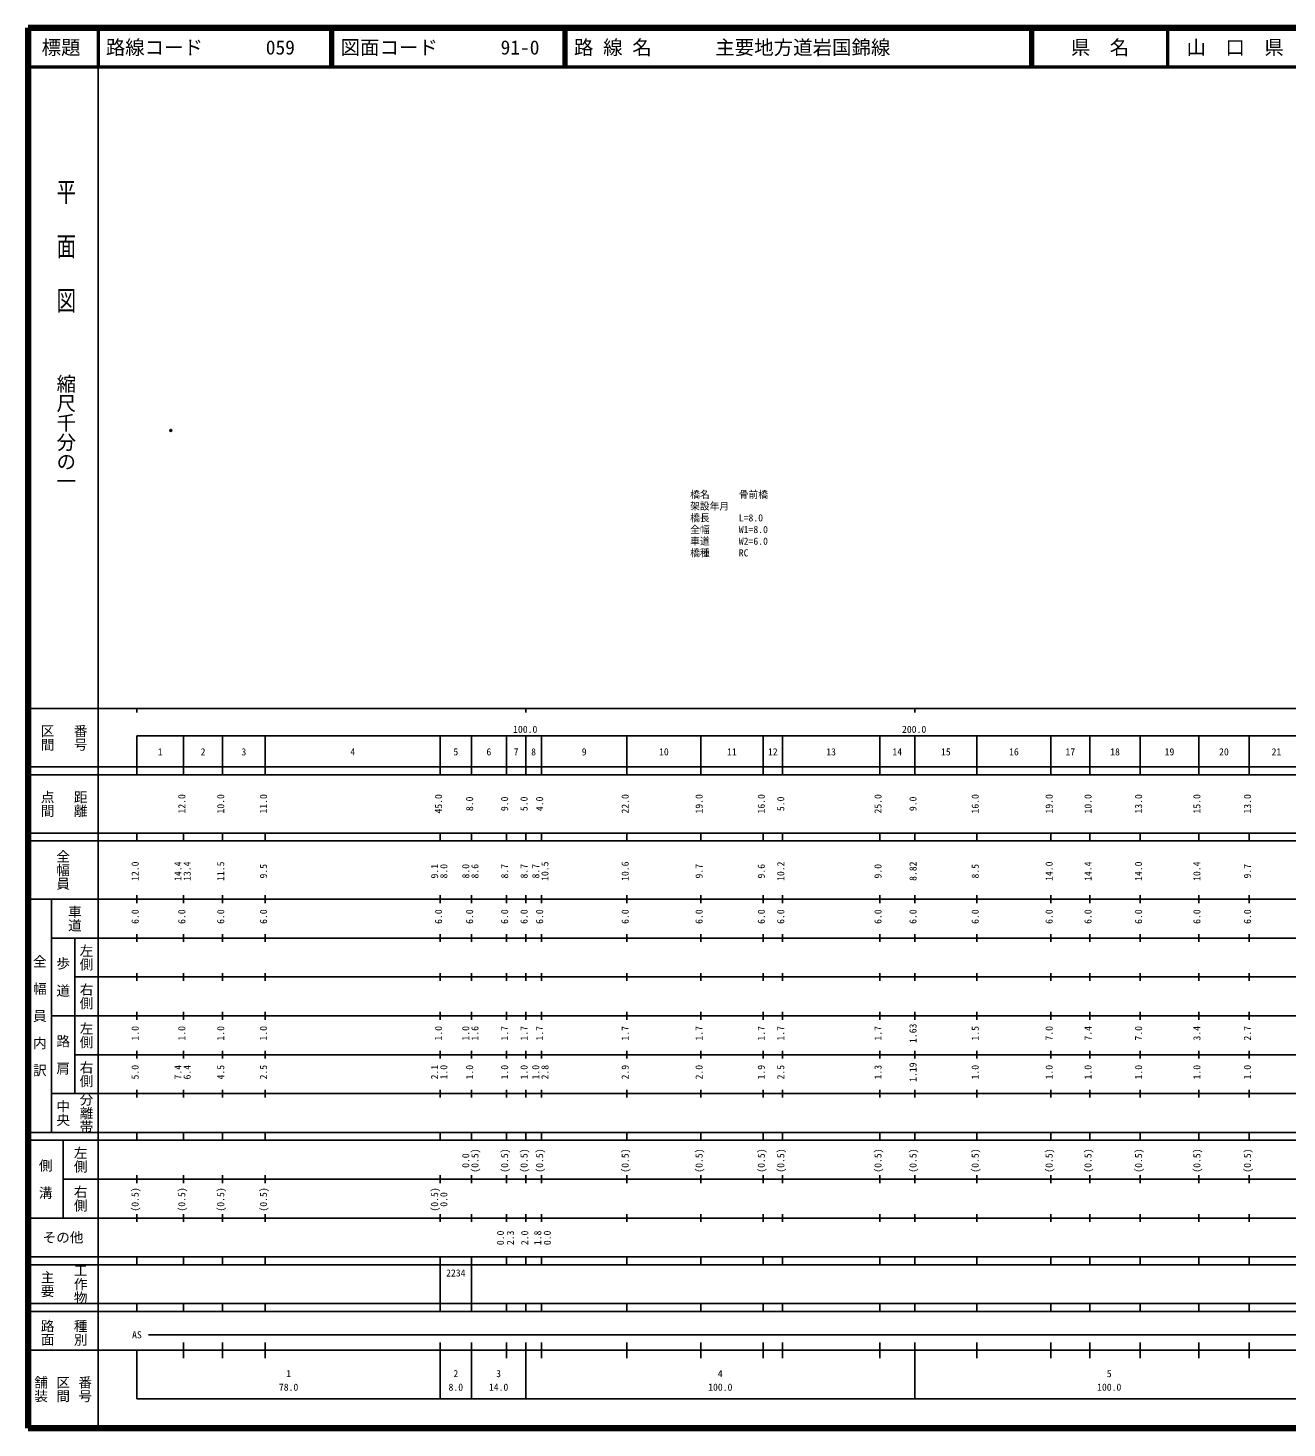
# Model space of a CAD drawing. Units: millimetres on the paper. Extents: x 40 to 680, y 20 to 380.
# Drawn here: x 40 to 363.7, y 20 to 380 of the extents above; entities that cross this region are included whole.
import ezdxf
from ezdxf.enums import TextEntityAlignment as Align

# ---------------------------------------------------------------- set-up
doc = ezdxf.new("R2010")
doc.units = ezdxf.units.MM
doc.header["$PDMODE"] = 32
doc.header["$PDSIZE"] = 0.5
for name, color, linetype in [('M-OTRS', 6, 'Continuous'), ('M-STR-HTXT', 7, 'Continuous'), ('M-TTL-TXT', 7, 'Continuous')]:
    doc.layers.add(name, color=color, linetype=linetype)
for name, color, linetype, lineweight in [('M-TTL', 2, 'Continuous', 140), ('M-TTL-BAND', 7, 'Continuous', 25), ('M-TTL-LINE', 7, 'Continuous', 50)]:
    doc.layers.add(name, color=color, linetype=linetype, lineweight=lineweight)
doc.styles.add('@ＭＳ ゴシック', font='')
doc.styles.add('ＭＳ ゴシック', font='')
doc.styles.get('@ＭＳ ゴシック').set_extended_font_data('@MS Gothic')
doc.styles.get('ＭＳ ゴシック').set_extended_font_data('MS Gothic')

msp = doc.modelspace()

# ---------------------------------------------------------------- linework, layer by layer
at = {"layer": 'M-OTRS'}
msp.add_point((76.699, 276.529), dxfattribs=at)
at = {"layer": 'M-TTL'}
for p, q in [((40, 380), (40, 20)), ((680, 380), (40, 380)), ((40, 20), (680, 20))]:
    msp.add_line(p, q, dxfattribs=at)
at = {"layer": 'M-TTL-BAND'}
for p, q in [((58, 370), (58, 20)), ((40, 205), (579, 205)), ((68, 205), (68, 204)), ((168, 205), (168, 204)), ((268, 205), (268, 204)), ((68, 198), (579, 198)), ((68, 198), (68, 188)), ((80, 188), (80, 198)), ((90, 188), (90, 198)), ((101, 188), (101, 198)), ((146, 188), (146, 198)), ((154, 188), (154, 198)), ((163, 188), (163, 198)), ((168, 188), (168, 198)), ((172, 188), (172, 198)), ((194, 188), (194, 198)), ((213, 188), (213, 198)), ((229, 188), (229, 198)), ((234, 188), (234, 198)), ((259, 188), (259, 198)), ((268, 188), (268, 198)), ((284, 188), (284, 198)), ((303, 188), (303, 198)), ((313, 188), (313, 198)), ((326, 188), (326, 198)), ((341, 188), (341, 198)), ((354, 188), (354, 198)), ((40, 190), (579, 190)), ((40, 188), (579, 188)), ((40, 173), (579, 173)), ((68, 171), (68, 173)), ((80, 171), (80, 173)), ((90, 171), (90, 173)), ((101, 171), (101, 173)), ((146, 171), (146, 173)), ((154, 171), (154, 173)), ((163, 171), (163, 173)), ((168, 171), (168, 173)), ((172, 171), (172, 173)), ((194, 171), (194, 173)), ((213, 171), (213, 173)), ((229, 171), (229, 173)), ((234, 171), (234, 173)), ((259, 171), (259, 173)), ((268, 171), (268, 173)), ((284, 171), (284, 173)), ((303, 171), (303, 173)), ((313, 171), (313, 173)), ((326, 171), (326, 173)), ((341, 171), (341, 173)), ((354, 171), (354, 173)), ((40, 171), (579, 171)), ((40, 156), (579, 156)), ((46, 96), (46, 156)), ((68, 155), (68, 157)), ((80, 155), (80, 157)), ((90, 155), (90, 157)), ((101, 155), (101, 157)), ((146, 155), (146, 157)), ((154, 155), (154, 157)), ((163, 155), (163, 157)), ((168, 155), (168, 157)), ((172, 155), (172, 157)), ((194, 155), (194, 157)), ((213, 155), (213, 157)), ((229, 155), (229, 157)), ((234, 155), (234, 157)), ((259, 155), (259, 157)), ((268, 155), (268, 157)), ((284, 155), (284, 157)), ((303, 155), (303, 157)), ((313, 155), (313, 157)), ((326, 155), (326, 157)), ((341, 155), (341, 157)), ((354, 155), (354, 157)), ((46, 146), (579, 146)), ((52, 146), (52, 106)), ((68, 145), (68, 147)), ((80, 145), (80, 147)), ((90, 145), (90, 147)), ((101, 145), (101, 147)), ((146, 145), (146, 147)), ((154, 145), (154, 147)), ((163, 145), (163, 147)), ((168, 145), (168, 147)), ((172, 145), (172, 147)), ((194, 145), (194, 147)), ((213, 145), (213, 147)), ((229, 145), (229, 147)), ((234, 145), (234, 147)), ((259, 145), (259, 147)), ((268, 145), (268, 147)), ((284, 145), (284, 147)), ((303, 145), (303, 147)), ((313, 145), (313, 147)), ((326, 145), (326, 147)), ((341, 145), (341, 147)), ((354, 145), (354, 147)), ((68, 135), (68, 137)), ((80, 135), (80, 137)), ((90, 135), (90, 137)), ((101, 135), (101, 137)), ((146, 135), (146, 137)), ((154, 135), (154, 137)), ((163, 135), (163, 137)), ((168, 135), (168, 137)), ((172, 135), (172, 137)), ((194, 135), (194, 137)), ((213, 135), (213, 137)), ((229, 135), (229, 137)), ((234, 135), (234, 137)), ((259, 135), (259, 137)), ((268, 135), (268, 137)), ((284, 135), (284, 137)), ((303, 135), (303, 137)), ((313, 135), (313, 137)), ((326, 135), (326, 137)), ((341, 135), (341, 137)), ((354, 135), (354, 137)), ((52, 136), (579, 136)), ((46, 126), (579, 126)), ((68, 125), (68, 127)), ((80, 125), (80, 127)), ((90, 125), (90, 127)), ((101, 125), (101, 127)), ((146, 125), (146, 127)), ((154, 125), (154, 127)), ((163, 125), (163, 127)), ((168, 125), (168, 127)), ((172, 125), (172, 127)), ((194, 125), (194, 127)), ((213, 125), (213, 127)), ((229, 125), (229, 127)), ((234, 125), (234, 127)), ((259, 125), (259, 127)), ((268, 125), (268, 127)), ((284, 125), (284, 127)), ((303, 125), (303, 127)), ((313, 125), (313, 127)), ((326, 125), (326, 127)), ((341, 125), (341, 127)), ((354, 125), (354, 127)), ((52, 116), (579, 116)), ((68, 115), (68, 117)), ((80, 115), (80, 117)), ((90, 115), (90, 117)), ((101, 115), (101, 117)), ((146, 115), (146, 117)), ((154, 115), (154, 117)), ((163, 115), (163, 117)), ((168, 115), (168, 117)), ((172, 115), (172, 117)), ((194, 115), (194, 117)), ((213, 115), (213, 117)), ((229, 115), (229, 117)), ((234, 115), (234, 117)), ((259, 115), (259, 117)), ((268, 115), (268, 117)), ((284, 115), (284, 117)), ((303, 115), (303, 117)), ((313, 115), (313, 117)), ((326, 115), (326, 117)), ((341, 115), (341, 117)), ((354, 115), (354, 117)), ((46, 106), (579, 106)), ((68, 105), (68, 107)), ((80, 105), (80, 107)), ((90, 105), (90, 107)), ((101, 105), (101, 107)), ((146, 105), (146, 107)), ((154, 105), (154, 107)), ((163, 105), (163, 107)), ((168, 105), (168, 107)), ((172, 105), (172, 107)), ((194, 105), (194, 107)), ((213, 105), (213, 107)), ((229, 105), (229, 107)), ((234, 105), (234, 107)), ((259, 105), (259, 107)), ((268, 105), (268, 107)), ((284, 105), (284, 107)), ((303, 105), (303, 107)), ((313, 105), (313, 107)), ((326, 105), (326, 107)), ((341, 105), (341, 107)), ((354, 105), (354, 107)), ((40, 96), (579, 96)), ((40, 94), (579, 94)), ((49, 94), (49, 74)), ((68, 94), (68, 96)), ((80, 94), (80, 96)), ((90, 94), (90, 96)), ((101, 94), (101, 96)), ((146, 94), (146, 96)), ((154, 94), (154, 96)), ((163, 94), (163, 96)), ((168, 94), (168, 96)), ((172, 94), (172, 96)), ((194, 94), (194, 96)), ((213, 94), (213, 96)), ((229, 94), (229, 96)), ((234, 94), (234, 96)), ((259, 94), (259, 96)), ((268, 94), (268, 96)), ((284, 94), (284, 96)), ((303, 94), (303, 96)), ((313, 94), (313, 96)), ((326, 94), (326, 96)), ((341, 94), (341, 96)), ((354, 94), (354, 96)), ((49, 84), (579, 84)), ((68, 83), (68, 85)), ((80, 83), (80, 85)), ((90, 83), (90, 85)), ((101, 83), (101, 85)), ((146, 83), (146, 85)), ((154, 83), (154, 85)), ((163, 83), (163, 85)), ((168, 83), (168, 85)), ((172, 83), (172, 85)), ((194, 83), (194, 85)), ((213, 83), (213, 85)), ((229, 83), (229, 85)), ((234, 83), (234, 85)), ((259, 83), (259, 85)), ((268, 83), (268, 85)), ((284, 83), (284, 85)), ((303, 83), (303, 85)), ((313, 83), (313, 85)), ((326, 83), (326, 85)), ((341, 83), (341, 85)), ((354, 83), (354, 85)), ((40, 74), (579, 74)), ((68, 73), (68, 75)), ((80, 73), (80, 75)), ((90, 73), (90, 75)), ((101, 73), (101, 75)), ((146, 73), (146, 75)), ((154, 73), (154, 75)), ((163, 73), (163, 75)), ((168, 73), (168, 75)), ((172, 73), (172, 75)), ((194, 73), (194, 75)), ((213, 73), (213, 75)), ((229, 73), (229, 75)), ((234, 73), (234, 75)), ((259, 73), (259, 75)), ((268, 73), (268, 75)), ((284, 73), (284, 75)), ((303, 73), (303, 75)), ((313, 73), (313, 75)), ((326, 73), (326, 75)), ((341, 73), (341, 75)), ((354, 73), (354, 75)), ((40, 64), (579, 64)), ((40, 62), (579, 62)), ((68, 62), (68, 64)), ((80, 62), (80, 64)), ((90, 62), (90, 64)), ((101, 62), (101, 64)), ((146, 62), (146, 64)), ((146, 52), (146, 62)), ((154, 62), (154, 64)), ((154, 52), (154, 62)), ((163, 62), (163, 64)), ((168, 62), (168, 64)), ((172, 62), (172, 64)), ((194, 62), (194, 64)), ((213, 62), (213, 64)), ((229, 62), (229, 64)), ((234, 62), (234, 64)), ((259, 62), (259, 64)), ((268, 62), (268, 64)), ((284, 62), (284, 64)), ((303, 62), (303, 64)), ((313, 62), (313, 64)), ((326, 62), (326, 64)), ((341, 62), (341, 64)), ((354, 62), (354, 64)), ((40, 52), (579, 52)), ((68, 50), (68, 52)), ((80, 50), (80, 52)), ((90, 50), (90, 52)), ((101, 50), (101, 52)), ((146, 50), (146, 52)), ((154, 50), (154, 52)), ((163, 50), (163, 52)), ((168, 50), (168, 52)), ((172, 50), (172, 52)), ((194, 50), (194, 52)), ((213, 50), (213, 52)), ((229, 50), (229, 52)), ((234, 50), (234, 52)), ((259, 50), (259, 52)), ((268, 50), (268, 52)), ((284, 50), (284, 52)), ((303, 50), (303, 52)), ((313, 50), (313, 52)), ((326, 50), (326, 52)), ((341, 50), (341, 52)), ((354, 50), (354, 52)), ((40, 50), (579, 50)), ((71, 44), (555, 44)), ((40, 40), (579, 40)), ((68, 40), (68, 27.5)), ((80, 38), (80, 42)), ((90, 38), (90, 42)), ((101, 38), (101, 42)), ((146, 27.5), (146, 42)), ((154, 27.5), (154, 42)), ((163, 38), (163, 42)), ((168, 27.5), (168, 42)), ((172, 38), (172, 42)), ((194, 38), (194, 42)), ((213, 38), (213, 42)), ((229, 38), (229, 42)), ((234, 38), (234, 42)), ((259, 38), (259, 42)), ((268, 27.5), (268, 42)), ((284, 38), (284, 42)), ((303, 38), (303, 42)), ((313, 38), (313, 42)), ((326, 38), (326, 42)), ((341, 38), (341, 42)), ((354, 38), (354, 42)), ((68, 27.5), (579, 27.5))]:
    msp.add_line(p, q, dxfattribs=at)
at = {"layer": 'M-TTL-LINE'}
for p, q in [((58, 380), (58, 370)), ((117.75, 380), (117.75, 370)), ((118.25, 380), (118.25, 370)), ((177.75, 380), (177.75, 370)), ((178.25, 380), (178.25, 370)), ((297.75, 380), (297.75, 370)), ((298.25, 380), (298.25, 370)), ((333, 380), (333, 370)), ((40, 370), (680, 370))]:
    msp.add_line(p, q, dxfattribs=at)

# ---------------------------------------------------------------- texts
at = {"layer": 'M-STR-HTXT', "style": 'ＭＳ ゴシック'}
for s, p in [('橋名\u3000\u3000\u3000骨前橋', (210.262, 258.574)), ('架設年月\u3000', (210.262, 255.574)), ('橋長\u3000\u3000\u3000L=8.0', (210.262, 252.574)), ('全幅\u3000\u3000\u3000W1=8.0', (210.262, 249.574)), ('車道\u3000\u3000\u3000W2=6.0', (210.262, 246.574)), ('橋種\u3000\u3000\u3000RC', (210.262, 243.574))]:
    msp.add_text(s, height=1.833, dxfattribs=at).set_placement(p, align=Align.BOTTOM_LEFT)
at = {"layer": 'M-TTL-BAND', "style": '@ＭＳ ゴシック', "width": 1.4}
msp.add_text('平  面  図', height=3.666, rotation=270, dxfattribs=at).set_placement((49.777, 306.475), align=Align.MIDDLE_RIGHT)
at = {"layer": 'M-TTL-BAND', "style": '@ＭＳ ゴシック'}
msp.add_text('縮尺千分の一', height=3.666, rotation=270, dxfattribs=at).set_placement((49.777, 261.03), align=Align.MIDDLE_RIGHT)
for s, p in [('区間', (45, 197.5)), ('番号', (53.5, 197.5)), ('点間', (45, 180.5)), ('距離', (53.5, 180.5)), ('全幅員', (49, 163.5)), ('車道', (52, 151)), ('左側', (55, 141)), ('全\u3000幅\u3000員\u3000内\u3000訳', (43, 126)), ('歩\u3000道', (49, 136)), ('右側', (55, 131)), ('左側', (55, 121)), ('路\u3000肩', (49, 116)), ('右側', (55, 111)), ('分離帯', (55, 101)), ('中央', (49, 101)), ('左側', (53.5, 89)), ('側\u3000溝', (44.5, 84)), ('右側', (53.5, 79)), ('工作物', (53.5, 57)), ('主要', (45, 57)), ('路面', (45, 44.5)), ('種別', (53.5, 44.5)), ('舗装', (43.333, 30)), ('区間', (49, 30)), ('番号', (54.667, 30))]:
    msp.add_text(s, height=2.566, rotation=270, dxfattribs=at).set_placement(p, align=Align.MIDDLE_CENTER)
at = {"layer": 'M-TTL-BAND', "style": 'ＭＳ ゴシック'}
for s, p in [('100.0', (167.844, 198.195)), ('200.0', (267.844, 198.195)), ('1', (74, 192.405)), ('2', (85, 192.405)), ('3', (95.5, 192.405)), ('4', (123.5, 192.405)), ('5', (150, 192.405)), ('6', (158.5, 192.405)), ('7', (165.5, 192.405)), ('8', (170, 192.405)), ('9', (183, 192.405)), ('10', (203.5, 192.405)), ('11', (221, 192.405)), ('12', (231.5, 192.405)), ('13', (246.5, 192.405)), ('14', (263.5, 192.405)), ('15', (276, 192.405)), ('16', (293.5, 192.405)), ('17', (308, 192.405)), ('18', (319.5, 192.405)), ('19', (333.5, 192.405)), ('20', (347.5, 192.405)), ('21', (361, 192.405)), ('AS', (68, 42.5)), ('1', (107, 32.523)), ('2', (150, 32.523)), ('3', (161, 32.523)), ('4', (218, 32.523)), ('5', (318, 32.523)), ('78.0', (107, 29.033)), ('8.0', (150, 29.033)), ('14.0', (161, 29.033)), ('100.0', (218, 29.033)), ('100.0', (318, 29.033))]:
    msp.add_text(s, height=1.833, dxfattribs=at).set_placement(p, align=Align.BOTTOM_CENTER)
for s, p in [('12.0', (81, 180.5)), ('10.0', (91, 180.5)), ('11.0', (102, 180.5)), ('45.0', (147, 180.5)), ('8.0', (155, 180.5)), ('9.0', (164, 180.5)), ('5.0', (169, 180.5)), ('4.0', (173, 180.5)), ('22.0', (195, 180.5)), ('19.0', (214, 180.5)), ('16.0', (230, 180.5)), ('5.0', (235, 180.5)), ('25.0', (260, 180.5)), ('9.0', (269, 180.5)), ('16.0', (285, 180.5)), ('19.0', (304, 180.5)), ('10.0', (314, 180.5)), ('13.0', (327, 180.5)), ('15.0', (342, 180.5)), ('13.0', (355, 180.5)), ('12.0', (69, 163.174)), ('14.4', (80, 163.174)), ('13.4', (82.37, 163.174)), ('11.5', (91, 163.174)), ('9.5', (102, 163.174)), ('9.1', (146, 163.174)), ('8.0', (148.37, 163.174)), ('8.0', (154, 163.174)), ('8.6', (156.37, 163.174)), ('8.7', (164, 163.174)), ('8.7', (169, 163.174)), ('8.7', (172, 163.174)), ('10.5', (174.37, 163.174)), ('10.6', (195, 163.174)), ('9.7', (214, 163.174)), ('9.6', (230, 163.174)), ('10.2', (235, 163.174)), ('9.0', (260, 163.174)), ('8.82', (269, 163.174)), ('8.5', (285, 163.174)), ('14.0', (304, 163.174)), ('14.4', (314, 163.174)), ('14.0', (327, 163.174)), ('10.4', (342, 163.174)), ('9.7', (355, 163.174)), ('6.0', (69, 151.5)), ('6.0', (81, 151.5)), ('6.0', (91, 151.5)), ('6.0', (102, 151.5)), ('6.0', (147, 151.5)), ('6.0', (155, 151.5)), ('6.0', (164, 151.5)), ('6.0', (169, 151.5)), ('6.0', (173, 151.5)), ('6.0', (195, 151.5)), ('6.0', (214, 151.5)), ('6.0', (230, 151.5)), ('6.0', (235, 151.5)), ('6.0', (260, 151.5)), ('6.0', (269, 151.5)), ('6.0', (285, 151.5)), ('6.0', (304, 151.5)), ('6.0', (314, 151.5)), ('6.0', (327, 151.5)), ('6.0', (342, 151.5)), ('6.0', (355, 151.5)), ('1.0', (69, 121.5)), ('1.0', (81, 121.5)), ('1.0', (91, 121.5)), ('1.0', (102, 121.5)), ('1.0', (147, 121.5)), ('1.0', (154, 121.5)), ('1.6', (156.37, 121.5)), ('1.7', (164, 121.5)), ('1.7', (169, 121.5)), ('1.7', (173, 121.5)), ('1.7', (195, 121.5)), ('1.7', (214, 121.5)), ('1.7', (230, 121.5)), ('1.7', (235, 121.5)), ('1.7', (260, 121.5)), ('1.63', (269, 121.5)), ('1.5', (285, 121.5)), ('7.0', (304, 121.5)), ('7.4', (314, 121.5)), ('7.0', (327, 121.5)), ('3.4', (342, 121.5)), ('2.7', (355, 121.5)), ('5.0', (69, 111.5)), ('7.4', (80, 111.5)), ('6.4', (82.37, 111.5)), ('4.5', (91, 111.5)), ('2.5', (102, 111.5)), ('2.1', (146, 111.5)), ('1.0', (148.37, 111.5)), ('1.0', (155, 111.5)), ('1.0', (164, 111.5)), ('1.0', (169, 111.5)), ('1.0', (172, 111.5)), ('2.8', (174.37, 111.5)), ('2.9', (195, 111.5)), ('2.0', (214, 111.5)), ('1.9', (230, 111.5)), ('2.5', (235, 111.5)), ('1.3', (260, 111.5)), ('1.19', (269, 111.5)), ('1.0', (285, 111.5)), ('1.0', (304, 111.5)), ('1.0', (314, 111.5)), ('1.0', (327, 111.5)), ('1.0', (342, 111.5)), ('1.0', (355, 111.5)), ('0.0', (154, 88.764)), ('(0.5)', (156.37, 88.764)), ('(0.5)', (164, 88.764)), ('(0.5)', (169, 88.764)), ('(0.5)', (173, 88.764)), ('(0.5)', (195, 88.764)), ('(0.5)', (214, 88.764)), ('(0.5)', (230, 88.764)), ('(0.5)', (235, 88.764)), ('(0.5)', (260, 88.764)), ('(0.5)', (269, 88.764)), ('(0.5)', (285, 88.764)), ('(0.5)', (304, 88.764)), ('(0.5)', (314, 88.764)), ('(0.5)', (327, 88.764)), ('(0.5)', (342, 88.764)), ('(0.5)', (355, 88.764)), ('(0.5)', (69, 78.764)), ('(0.5)', (81, 78.764)), ('(0.5)', (91, 78.764)), ('(0.5)', (102, 78.764)), ('(0.5)', (146, 78.764)), ('0.0', (148.37, 78.764)), ('0.0', (162.93, 68.891)), ('2.3', (165.482, 68.891)), ('2.0', (169.165, 68.891)), ('1.8', (172.506, 68.891)), ('0.0', (174.976, 68.891))]:
    msp.add_text(s, height=1.833, rotation=90, dxfattribs=at).set_placement(p, align=Align.BOTTOM_CENTER)
msp.add_text('その他', height=2.566, dxfattribs=at).set_placement((49, 69), align=Align.MIDDLE_CENTER)
msp.add_text('2234', height=1.833, dxfattribs=at).set_placement((147.5, 58.405), align=Align.BOTTOM_LEFT)
at = {"layer": 'M-TTL-TXT', "style": 'ＭＳ ゴシック'}
for s, p in [('標題', (48.5, 375)), ('県\u3000名', (315.625, 375)), ('山\u3000口\u3000県', (350.375, 375))]:
    msp.add_text(s, height=3.666, dxfattribs=at).set_placement(p, align=Align.MIDDLE_CENTER)
for s, p in [('路線コード', (60, 375)), ('059', (101.142, 375)), ('図面コード', (120.38, 375)), ('91-0', (161.521, 375)), ('路 線 名', (180.38, 375)), ('主要地方道岩国錦線', (216.734, 375))]:
    msp.add_text(s, height=3.666, dxfattribs=at).set_placement(p, align=Align.MIDDLE_LEFT)

doc.saveas('drawing.dxf')
